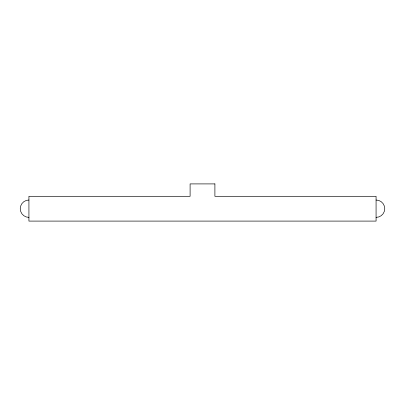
<?xml version="1.0" encoding="UTF-8"?>
<svg xmlns="http://www.w3.org/2000/svg" width="405" height="405" viewBox="0 0 405 405"><rect width="100%" height="100%" fill="white"/><g stroke="black" fill="none" stroke-linecap="round" stroke-linejoin="round"><path stroke-width="0.61" d="M28.927 217.379A8.677 8.677 0 0 1 20.25 208.696A8.677 8.677 0 0 1 28.927 200.019M376.073 200.019A8.677 8.677 0 0 1 384.75 208.696A8.677 8.677 0 0 1 376.073 217.379M214.898 183.905L190.102 183.905L190.102 196.303L28.927 196.303L28.927 221.095L376.073 221.095L376.073 196.303L214.898 196.303L214.898 183.905"/></g></svg>
